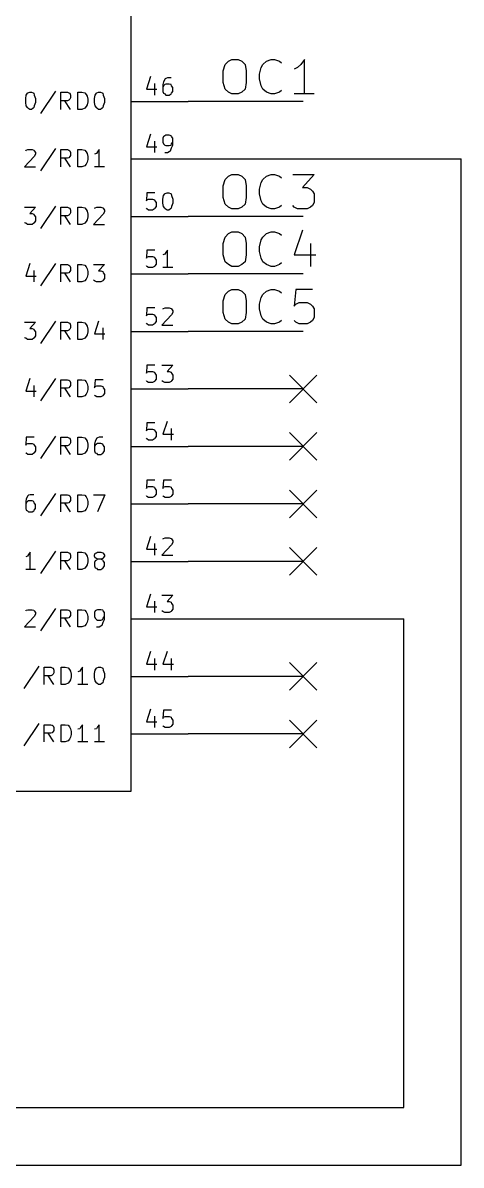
# Model space of a CAD drawing. Extents: x 10 to 287, y -200 to -10.
# Drawn here: x 161.6 to 181, y -159.4 to -108.9 of the extents above; entities that cross this region are included whole.
import ezdxf

# ---------------------------------------------------------------- set-up
doc = ezdxf.new("R2010")
doc.units = 0
doc.header["$MEASUREMENT"] = 0
doc.layers.add('BLACK', color=7, linetype='CONTINUOUS')

msp = doc.modelspace()

# ---------------------------------------------------------------- linework, layer by layer
at = {"layer": 'Black'}
for p, q in [((170.459, -111.049), (170.536, -110.769)), ((170.536, -110.769), (170.688, -110.617)), ((170.688, -110.617), (170.84, -110.541)), ((170.84, -110.541), (171.12, -110.541)), ((171.12, -110.541), (171.272, -110.617)), ((171.272, -110.617), (171.425, -110.769)), ((171.425, -110.769), (171.475, -111.049)), ((172.06, -111.201), (172.136, -110.896)), ((172.136, -110.896), (172.212, -110.769)), ((172.212, -110.769), (172.364, -110.617)), ((172.364, -110.617), (172.568, -110.541)), ((172.568, -110.541), (172.72, -110.541)), ((172.72, -110.541), (172.949, -110.617)), ((172.949, -110.617), (173.025, -110.693)), ((173.736, -110.896), (173.584, -110.973)), ((173.888, -110.769), (173.736, -110.896)), ((174.041, -110.541), (173.888, -110.769)), ((174.041, -112.065), (174.041, -110.541)), ((170.459, -111.557), (170.459, -111.049)), ((171.475, -111.049), (171.475, -111.557)), ((172.06, -111.404), (172.06, -111.201)), ((172.136, -111.709), (172.06, -111.404)), ((170.536, -111.862), (170.459, -111.557)), ((170.688, -111.989), (170.536, -111.862)), ((170.84, -112.065), (170.688, -111.989)), ((171.272, -111.989), (171.12, -112.065)), ((171.425, -111.862), (171.272, -111.989)), ((171.475, -111.557), (171.425, -111.862)), ((172.212, -111.862), (172.136, -111.709)), ((172.364, -111.989), (172.212, -111.862)), ((172.568, -112.065), (172.364, -111.989)), ((172.949, -111.989), (172.72, -112.065)), ((173.025, -111.912), (172.949, -111.989)), ((171.12, -112.065), (170.84, -112.065)), ((172.72, -112.065), (172.568, -112.065)), ((174.473, -112.065), (173.584, -112.065)), ((170.459, -116.129), (170.536, -115.849)), ((170.536, -115.849), (170.688, -115.697)), ((170.688, -115.697), (170.84, -115.621)), ((170.84, -115.621), (171.12, -115.621)), ((171.12, -115.621), (171.272, -115.697)), ((171.272, -115.697), (171.425, -115.849)), ((171.425, -115.849), (171.475, -116.129)), ((172.06, -116.281), (172.136, -115.976)), ((172.136, -115.976), (172.212, -115.849)), ((172.212, -115.849), (172.364, -115.697)), ((172.364, -115.697), (172.568, -115.621)), ((172.568, -115.621), (172.72, -115.621)), ((172.72, -115.621), (172.949, -115.697)), ((172.949, -115.697), (173.025, -115.773)), ((173.533, -115.621), (174.473, -115.621)), ((174.473, -115.621), (173.965, -116.205)), ((170.459, -116.637), (170.459, -116.129)), ((171.475, -116.129), (171.475, -116.637)), ((172.06, -116.484), (172.06, -116.281)), ((172.136, -116.789), (172.06, -116.484)), ((173.965, -116.205), (174.168, -116.205)), ((174.168, -116.205), (174.32, -116.281)), ((174.32, -116.281), (174.396, -116.357)), ((174.396, -116.357), (174.473, -116.484)), ((174.473, -116.484), (174.473, -116.865)), ((170.536, -116.942), (170.459, -116.637)), ((170.688, -117.069), (170.536, -116.942)), ((171.425, -116.942), (171.272, -117.069)), ((171.475, -116.637), (171.425, -116.942)), ((172.212, -116.942), (172.136, -116.789)), ((172.364, -117.069), (172.212, -116.942)), ((173.025, -116.992), (172.949, -117.069)), ((173.584, -117.069), (173.533, -116.992)), ((174.396, -116.992), (174.32, -117.069)), ((174.473, -116.865), (174.396, -116.992)), ((170.84, -117.145), (170.688, -117.069)), ((171.12, -117.145), (170.84, -117.145)), ((171.272, -117.069), (171.12, -117.145)), ((172.568, -117.145), (172.364, -117.069)), ((172.72, -117.145), (172.568, -117.145)), ((172.949, -117.069), (172.72, -117.145)), ((173.736, -117.145), (173.584, -117.069)), ((174.168, -117.145), (173.736, -117.145)), ((174.32, -117.069), (174.168, -117.145)), ((170.459, -118.669), (170.536, -118.389)), ((170.536, -118.389), (170.688, -118.237)), ((170.688, -118.237), (170.84, -118.161)), ((170.84, -118.161), (171.12, -118.161)), ((171.12, -118.161), (171.272, -118.237)), ((171.272, -118.237), (171.425, -118.389)), ((171.425, -118.389), (171.475, -118.669)), ((172.06, -118.821), (172.136, -118.516)), ((172.136, -118.516), (172.212, -118.389)), ((172.212, -118.389), (172.364, -118.237)), ((172.364, -118.237), (172.568, -118.161)), ((172.568, -118.161), (172.72, -118.161)), ((172.72, -118.161), (172.949, -118.237)), ((172.949, -118.237), (173.025, -118.313)), ((173.965, -118.085), (173.584, -119.177)), ((170.459, -119.177), (170.459, -118.669)), ((171.475, -118.669), (171.475, -119.177)), ((172.06, -119.024), (172.06, -118.821)), ((172.136, -119.329), (172.06, -119.024)), ((174.32, -118.669), (174.32, -119.685)), ((170.536, -119.482), (170.459, -119.177)), ((170.688, -119.609), (170.536, -119.482)), ((171.425, -119.482), (171.272, -119.609)), ((171.475, -119.177), (171.425, -119.482)), ((172.212, -119.482), (172.136, -119.329)), ((172.364, -119.609), (172.212, -119.482)), ((173.025, -119.532), (172.949, -119.609)), ((173.584, -119.177), (174.549, -119.177)), ((170.84, -119.685), (170.688, -119.609)), ((171.12, -119.685), (170.84, -119.685)), ((171.272, -119.609), (171.12, -119.685)), ((172.568, -119.685), (172.364, -119.609)), ((172.72, -119.685), (172.568, -119.685)), ((172.949, -119.609), (172.72, -119.685)), ((170.459, -121.209), (170.536, -120.929)), ((170.536, -120.929), (170.688, -120.777)), ((170.688, -120.777), (170.84, -120.701)), ((170.84, -120.701), (171.12, -120.701)), ((171.12, -120.701), (171.272, -120.777)), ((171.272, -120.777), (171.425, -120.929)), ((171.425, -120.929), (171.475, -121.209)), ((172.06, -121.361), (172.136, -121.056)), ((172.136, -121.056), (172.212, -120.929)), ((172.212, -120.929), (172.364, -120.777)), ((172.364, -120.777), (172.568, -120.701)), ((172.568, -120.701), (172.72, -120.701)), ((172.72, -120.701), (172.949, -120.777)), ((172.949, -120.777), (173.025, -120.853)), ((173.66, -120.701), (173.584, -121.437)), ((174.396, -120.701), (173.66, -120.701)), ((170.459, -121.717), (170.459, -121.209)), ((171.475, -121.209), (171.475, -121.717)), ((172.06, -121.564), (172.06, -121.361)), ((172.136, -121.869), (172.06, -121.564)), ((173.584, -121.437), (173.66, -121.361)), ((173.66, -121.361), (173.812, -121.285)), ((173.812, -121.285), (174.168, -121.285)), ((174.168, -121.285), (174.32, -121.361)), ((174.32, -121.361), (174.396, -121.437)), ((174.396, -121.437), (174.473, -121.564)), ((174.473, -121.564), (174.473, -121.945)), ((170.536, -122.022), (170.459, -121.717)), ((170.688, -122.149), (170.536, -122.022)), ((171.425, -122.022), (171.272, -122.149)), ((171.475, -121.717), (171.425, -122.022)), ((172.212, -122.022), (172.136, -121.869)), ((172.364, -122.149), (172.212, -122.022)), ((173.025, -122.072), (172.949, -122.149)), ((173.66, -122.149), (173.584, -122.072)), ((174.396, -122.072), (174.32, -122.149)), ((174.473, -121.945), (174.396, -122.072)), ((170.84, -122.225), (170.688, -122.149)), ((171.12, -122.225), (170.84, -122.225)), ((171.272, -122.149), (171.12, -122.225)), ((172.568, -122.225), (172.364, -122.149)), ((172.72, -122.225), (172.568, -122.225)), ((172.949, -122.149), (172.72, -122.225)), ((173.812, -122.225), (173.66, -122.149)), ((174.168, -122.225), (173.812, -122.225)), ((174.32, -122.149), (174.168, -122.225))]:
    msp.add_line(p, q, dxfattribs=at)
at = {"layer": 'Blue 2'}
for p, q in [((173.38, -124.485), (174.6, -125.705)), ((174.6, -124.485), (173.38, -125.705)), ((173.38, -127.025), (174.6, -128.245)), ((174.6, -127.025), (173.38, -128.245)), ((173.38, -129.565), (174.6, -130.785)), ((174.6, -129.565), (173.38, -130.785)), ((173.38, -132.105), (174.6, -133.325)), ((174.6, -132.105), (173.38, -133.325)), ((173.38, -137.185), (174.6, -138.405)), ((174.6, -137.185), (173.38, -138.405)), ((173.38, -139.725), (174.6, -140.945)), ((174.6, -139.725), (173.38, -140.945))]:
    msp.add_line(p, q, dxfattribs=at)
at = {"layer": 'Cyan 2'}
for p, q in [((161.798, -112.039), (161.823, -112.014)), ((161.823, -112.014), (161.9, -111.989)), ((161.9, -111.989), (161.976, -111.989)), ((161.976, -111.989), (162.052, -112.014)), ((162.052, -112.014), (162.077, -112.039)), ((163.043, -111.938), (162.382, -112.928)), ((163.271, -112.751), (163.271, -111.989)), ((163.271, -111.989), (163.576, -111.989)), ((163.576, -111.989), (163.627, -112.014)), ((163.627, -112.014), (163.678, -112.039)), ((164.033, -112.751), (164.033, -111.989)), ((164.033, -111.989), (164.211, -111.989)), ((164.211, -111.989), (164.338, -112.014)), ((164.338, -112.014), (164.389, -112.09)), ((164.846, -112.039), (164.871, -112.014)), ((164.871, -112.014), (164.948, -111.989)), ((164.948, -111.989), (165.024, -111.989)), ((165.024, -111.989), (165.1, -112.014)), ((165.1, -112.014), (165.125, -112.039)), ((161.722, -112.268), (161.747, -112.116)), ((161.722, -112.446), (161.722, -112.268)), ((161.747, -112.598), (161.722, -112.446)), ((161.747, -112.116), (161.798, -112.039)), ((162.077, -112.039), (162.103, -112.116)), ((162.103, -112.116), (162.154, -112.268)), ((162.154, -112.446), (162.103, -112.598)), ((162.154, -112.268), (162.154, -112.446)), ((163.576, -112.37), (163.271, -112.37)), ((163.703, -112.751), (163.449, -112.37)), ((163.627, -112.344), (163.576, -112.37)), ((163.678, -112.293), (163.627, -112.344)), ((163.678, -112.039), (163.703, -112.116)), ((163.703, -112.243), (163.678, -112.293)), ((163.703, -112.116), (163.703, -112.243)), ((164.389, -112.09), (164.44, -112.166)), ((164.44, -112.166), (164.465, -112.293)), ((164.465, -112.42), (164.44, -112.547)), ((164.465, -112.293), (164.465, -112.42)), ((164.77, -112.268), (164.795, -112.116)), ((164.77, -112.446), (164.77, -112.268)), ((164.795, -112.598), (164.77, -112.446)), ((164.795, -112.116), (164.846, -112.039)), ((165.125, -112.039), (165.151, -112.116)), ((165.151, -112.116), (165.202, -112.268)), ((165.202, -112.446), (165.151, -112.598)), ((165.202, -112.268), (165.202, -112.446)), ((161.798, -112.674), (161.747, -112.598)), ((161.823, -112.7), (161.798, -112.674)), ((161.9, -112.751), (161.823, -112.7)), ((161.976, -112.751), (161.9, -112.751)), ((162.052, -112.7), (161.976, -112.751)), ((162.077, -112.674), (162.052, -112.7)), ((162.103, -112.598), (162.077, -112.674)), ((164.211, -112.751), (164.033, -112.751)), ((164.338, -112.7), (164.211, -112.751)), ((164.389, -112.624), (164.338, -112.7)), ((164.44, -112.547), (164.389, -112.624)), ((164.846, -112.674), (164.795, -112.598)), ((164.871, -112.7), (164.846, -112.674)), ((164.948, -112.751), (164.871, -112.7)), ((165.024, -112.751), (164.948, -112.751)), ((165.1, -112.7), (165.024, -112.751)), ((165.125, -112.674), (165.1, -112.7)), ((165.151, -112.598), (165.125, -112.674)), ((161.747, -114.554), (161.823, -114.529)), ((161.823, -114.529), (162.001, -114.529)), ((162.001, -114.529), (162.077, -114.554)), ((163.043, -114.478), (162.382, -115.468)), ((163.271, -115.291), (163.271, -114.529)), ((163.271, -114.529), (163.576, -114.529)), ((163.576, -114.529), (163.627, -114.554)), ((164.033, -115.291), (164.033, -114.529)), ((164.033, -114.529), (164.211, -114.529)), ((164.211, -114.529), (164.338, -114.554)), ((164.973, -114.529), (164.897, -114.63)), ((164.973, -115.291), (164.973, -114.529)), ((162.103, -114.833), (161.671, -115.291)), ((161.722, -114.579), (161.747, -114.554)), ((162.077, -114.554), (162.103, -114.579)), ((162.103, -114.579), (162.154, -114.656)), ((162.154, -114.732), (162.103, -114.833)), ((162.154, -114.656), (162.154, -114.732)), ((163.576, -114.91), (163.271, -114.91)), ((163.703, -115.291), (163.449, -114.91)), ((163.627, -114.884), (163.576, -114.91)), ((163.627, -114.554), (163.678, -114.579)), ((163.678, -114.833), (163.627, -114.884)), ((163.678, -114.579), (163.703, -114.656)), ((163.703, -114.783), (163.678, -114.833)), ((163.703, -114.656), (163.703, -114.783)), ((164.338, -114.554), (164.389, -114.63)), ((164.389, -114.63), (164.44, -114.706)), ((164.44, -114.706), (164.465, -114.833)), ((164.465, -114.96), (164.44, -115.087)), ((164.465, -114.833), (164.465, -114.96)), ((164.846, -114.706), (164.77, -114.732)), ((164.897, -114.63), (164.846, -114.706)), ((161.671, -115.291), (162.154, -115.291)), ((164.211, -115.291), (164.033, -115.291)), ((164.338, -115.24), (164.211, -115.291)), ((164.389, -115.164), (164.338, -115.24)), ((164.44, -115.087), (164.389, -115.164)), ((165.202, -115.291), (164.77, -115.291)), ((163.043, -117.018), (162.382, -118.008)), ((161.671, -117.069), (162.154, -117.069)), ((162.154, -117.069), (161.9, -117.348)), ((161.9, -117.348), (162.001, -117.348)), ((162.001, -117.348), (162.077, -117.373)), ((162.077, -117.373), (162.103, -117.424)), ((162.103, -117.424), (162.154, -117.5)), ((162.154, -117.5), (162.154, -117.678)), ((163.271, -117.831), (163.271, -117.069)), ((163.271, -117.069), (163.576, -117.069)), ((163.576, -117.45), (163.271, -117.45)), ((163.703, -117.831), (163.449, -117.45)), ((163.576, -117.069), (163.627, -117.094)), ((163.627, -117.424), (163.576, -117.45)), ((163.627, -117.094), (163.678, -117.119)), ((163.678, -117.373), (163.627, -117.424)), ((163.678, -117.119), (163.703, -117.196)), ((163.703, -117.323), (163.678, -117.373)), ((163.703, -117.196), (163.703, -117.323)), ((164.033, -117.831), (164.033, -117.069)), ((164.033, -117.069), (164.211, -117.069)), ((164.211, -117.069), (164.338, -117.094)), ((164.338, -117.094), (164.389, -117.17)), ((164.389, -117.17), (164.44, -117.246)), ((164.44, -117.246), (164.465, -117.373)), ((164.465, -117.5), (164.44, -117.627)), ((164.465, -117.373), (164.465, -117.5)), ((165.151, -117.373), (164.719, -117.831)), ((164.77, -117.119), (164.795, -117.094)), ((164.795, -117.094), (164.871, -117.069)), ((164.871, -117.069), (165.049, -117.069)), ((165.049, -117.069), (165.125, -117.094)), ((165.125, -117.094), (165.151, -117.119)), ((165.151, -117.119), (165.202, -117.196)), ((165.202, -117.272), (165.151, -117.373)), ((165.202, -117.196), (165.202, -117.272)), ((161.722, -117.78), (161.671, -117.754)), ((161.798, -117.831), (161.722, -117.78)), ((162.001, -117.831), (161.798, -117.831)), ((162.077, -117.78), (162.001, -117.831)), ((162.103, -117.754), (162.077, -117.78)), ((162.154, -117.678), (162.103, -117.754)), ((164.211, -117.831), (164.033, -117.831)), ((164.338, -117.78), (164.211, -117.831)), ((164.389, -117.704), (164.338, -117.78)), ((164.44, -117.627), (164.389, -117.704)), ((164.719, -117.831), (165.202, -117.831)), ((161.9, -119.558), (161.722, -120.117)), ((163.043, -119.558), (162.382, -120.548)), ((162.077, -119.863), (162.077, -120.371)), ((163.271, -120.371), (163.271, -119.609)), ((163.271, -119.609), (163.576, -119.609)), ((163.576, -119.99), (163.271, -119.99)), ((163.703, -120.371), (163.449, -119.99)), ((163.576, -119.609), (163.627, -119.634)), ((163.627, -119.964), (163.576, -119.99)), ((163.627, -119.634), (163.678, -119.659)), ((163.678, -119.913), (163.627, -119.964)), ((163.678, -119.659), (163.703, -119.736)), ((163.703, -119.863), (163.678, -119.913)), ((163.703, -119.736), (163.703, -119.863)), ((164.033, -120.371), (164.033, -119.609)), ((164.033, -119.609), (164.211, -119.609)), ((164.211, -119.609), (164.338, -119.634)), ((164.338, -119.634), (164.389, -119.71)), ((164.389, -119.71), (164.44, -119.786)), ((164.44, -119.786), (164.465, -119.913)), ((164.465, -120.04), (164.44, -120.167)), ((164.465, -119.913), (164.465, -120.04)), ((164.719, -119.609), (165.202, -119.609)), ((165.202, -119.609), (164.948, -119.888)), ((164.948, -119.888), (165.049, -119.888)), ((165.049, -119.888), (165.125, -119.913)), ((165.125, -119.913), (165.151, -119.964)), ((165.151, -119.964), (165.202, -120.04)), ((165.202, -120.04), (165.202, -120.218)), ((161.722, -120.117), (162.179, -120.117)), ((164.211, -120.371), (164.033, -120.371)), ((164.338, -120.32), (164.211, -120.371)), ((164.389, -120.244), (164.338, -120.32)), ((164.44, -120.167), (164.389, -120.244)), ((164.77, -120.32), (164.719, -120.294)), ((164.846, -120.371), (164.77, -120.32)), ((165.049, -120.371), (164.846, -120.371)), ((165.125, -120.32), (165.049, -120.371)), ((165.151, -120.294), (165.125, -120.32)), ((165.202, -120.218), (165.151, -120.294)), ((163.043, -122.098), (162.382, -123.088)), ((164.948, -122.098), (164.77, -122.657)), ((161.671, -122.149), (162.154, -122.149)), ((162.154, -122.149), (161.9, -122.428)), ((161.9, -122.428), (162.001, -122.428)), ((162.001, -122.428), (162.077, -122.453)), ((162.077, -122.453), (162.103, -122.504)), ((162.103, -122.504), (162.154, -122.58)), ((162.154, -122.58), (162.154, -122.758)), ((163.271, -122.911), (163.271, -122.149)), ((163.271, -122.149), (163.576, -122.149)), ((163.576, -122.53), (163.271, -122.53)), ((163.703, -122.911), (163.449, -122.53)), ((163.576, -122.149), (163.627, -122.174)), ((163.627, -122.504), (163.576, -122.53)), ((163.627, -122.174), (163.678, -122.199)), ((163.678, -122.453), (163.627, -122.504)), ((163.678, -122.199), (163.703, -122.276)), ((163.703, -122.403), (163.678, -122.453)), ((163.703, -122.276), (163.703, -122.403)), ((164.033, -122.911), (164.033, -122.149)), ((164.033, -122.149), (164.211, -122.149)), ((164.211, -122.149), (164.338, -122.174)), ((164.338, -122.174), (164.389, -122.25)), ((164.389, -122.25), (164.44, -122.326)), ((164.44, -122.326), (164.465, -122.453)), ((164.465, -122.58), (164.44, -122.707)), ((164.465, -122.453), (164.465, -122.58)), ((165.125, -122.403), (165.125, -122.911)), ((161.722, -122.86), (161.671, -122.834)), ((161.798, -122.911), (161.722, -122.86)), ((162.001, -122.911), (161.798, -122.911)), ((162.077, -122.86), (162.001, -122.911)), ((162.103, -122.834), (162.077, -122.86)), ((162.154, -122.758), (162.103, -122.834)), ((164.211, -122.911), (164.033, -122.911)), ((164.338, -122.86), (164.211, -122.911)), ((164.389, -122.784), (164.338, -122.86)), ((164.44, -122.707), (164.389, -122.784)), ((164.77, -122.657), (165.227, -122.657)), ((161.9, -124.638), (161.722, -125.197)), ((162.077, -124.943), (162.077, -125.451)), ((163.043, -124.638), (162.382, -125.628)), ((163.271, -125.451), (163.271, -124.689)), ((163.271, -124.689), (163.576, -124.689)), ((163.576, -125.07), (163.271, -125.07)), ((163.703, -125.451), (163.449, -125.07)), ((163.576, -124.689), (163.627, -124.714)), ((163.627, -125.044), (163.576, -125.07)), ((163.627, -124.714), (163.678, -124.739)), ((163.678, -124.993), (163.627, -125.044)), ((163.678, -124.739), (163.703, -124.816)), ((163.703, -124.943), (163.678, -124.993)), ((163.703, -124.816), (163.703, -124.943)), ((164.033, -125.451), (164.033, -124.689)), ((164.033, -124.689), (164.211, -124.689)), ((164.211, -124.689), (164.338, -124.714)), ((164.338, -124.714), (164.389, -124.79)), ((164.389, -124.79), (164.44, -124.866)), ((164.44, -124.866), (164.465, -124.993)), ((164.465, -125.12), (164.44, -125.247)), ((164.465, -124.993), (164.465, -125.12)), ((164.795, -124.689), (164.77, -125.044)), ((164.77, -125.044), (164.795, -124.993)), ((165.151, -124.689), (164.795, -124.689)), ((164.795, -124.993), (164.871, -124.968)), ((164.871, -124.968), (165.049, -124.968)), ((165.049, -124.968), (165.125, -124.993)), ((165.125, -124.993), (165.151, -125.044)), ((165.151, -125.044), (165.202, -125.12)), ((165.202, -125.12), (165.202, -125.298)), ((161.722, -125.197), (162.179, -125.197)), ((164.211, -125.451), (164.033, -125.451)), ((164.338, -125.4), (164.211, -125.451)), ((164.389, -125.324), (164.338, -125.4)), ((164.44, -125.247), (164.389, -125.324)), ((164.795, -125.4), (164.77, -125.374)), ((164.871, -125.451), (164.795, -125.4)), ((165.049, -125.451), (164.871, -125.451)), ((165.125, -125.4), (165.049, -125.451)), ((165.151, -125.374), (165.125, -125.4)), ((165.202, -125.298), (165.151, -125.374)), ((161.747, -127.229), (161.722, -127.584)), ((161.722, -127.584), (161.747, -127.533)), ((162.103, -127.229), (161.747, -127.229)), ((161.747, -127.533), (161.823, -127.508)), ((161.823, -127.508), (162.001, -127.508)), ((162.001, -127.508), (162.077, -127.533)), ((162.077, -127.533), (162.103, -127.584)), ((162.103, -127.584), (162.154, -127.66)), ((163.043, -127.178), (162.382, -128.168)), ((163.271, -127.991), (163.271, -127.229)), ((163.271, -127.229), (163.576, -127.229)), ((163.576, -127.61), (163.271, -127.61)), ((163.703, -127.991), (163.449, -127.61)), ((163.576, -127.229), (163.627, -127.254)), ((163.627, -127.584), (163.576, -127.61)), ((163.627, -127.254), (163.678, -127.279)), ((163.678, -127.533), (163.627, -127.584)), ((163.678, -127.279), (163.703, -127.356)), ((163.703, -127.483), (163.678, -127.533)), ((163.703, -127.356), (163.703, -127.483)), ((164.033, -127.991), (164.033, -127.229)), ((164.033, -127.229), (164.211, -127.229)), ((164.211, -127.229), (164.338, -127.254)), ((164.338, -127.254), (164.389, -127.33)), ((164.389, -127.33), (164.44, -127.406)), ((164.44, -127.406), (164.465, -127.533)), ((164.465, -127.533), (164.465, -127.66)), ((164.795, -127.406), (164.77, -127.533)), ((164.77, -127.533), (164.77, -127.838)), ((164.795, -127.584), (164.77, -127.66)), ((164.871, -127.279), (164.795, -127.406)), ((164.846, -127.533), (164.795, -127.584)), ((164.897, -127.508), (164.846, -127.533)), ((164.897, -127.254), (164.871, -127.279)), ((164.973, -127.229), (164.897, -127.254)), ((165.049, -127.508), (164.897, -127.508)), ((165.125, -127.229), (164.973, -127.229)), ((165.125, -127.533), (165.049, -127.508)), ((165.151, -127.584), (165.125, -127.533)), ((165.202, -127.66), (165.151, -127.584)), ((161.747, -127.94), (161.722, -127.914)), ((161.823, -127.991), (161.747, -127.94)), ((162.001, -127.991), (161.823, -127.991)), ((162.077, -127.94), (162.001, -127.991)), ((162.103, -127.914), (162.077, -127.94)), ((162.154, -127.838), (162.103, -127.914)), ((162.154, -127.66), (162.154, -127.838)), ((164.211, -127.991), (164.033, -127.991)), ((164.338, -127.94), (164.211, -127.991)), ((164.389, -127.864), (164.338, -127.94)), ((164.44, -127.787), (164.389, -127.864)), ((164.465, -127.66), (164.44, -127.787)), ((164.77, -127.838), (164.795, -127.914)), ((164.795, -127.914), (164.846, -127.94)), ((164.846, -127.94), (164.897, -127.991)), ((164.897, -127.991), (165.049, -127.991)), ((165.049, -127.991), (165.125, -127.94)), ((165.125, -127.94), (165.151, -127.914)), ((165.151, -127.914), (165.202, -127.838)), ((165.202, -127.838), (165.202, -127.66)), ((161.747, -129.946), (161.722, -130.073)), ((161.722, -130.073), (161.722, -130.378)), ((161.747, -130.124), (161.722, -130.2)), ((161.823, -129.819), (161.747, -129.946)), ((161.798, -130.073), (161.747, -130.124)), ((161.849, -130.048), (161.798, -130.073)), ((161.849, -129.794), (161.823, -129.819)), ((161.925, -129.769), (161.849, -129.794)), ((162.001, -130.048), (161.849, -130.048)), ((162.077, -129.769), (161.925, -129.769)), ((162.077, -130.073), (162.001, -130.048)), ((162.103, -130.124), (162.077, -130.073)), ((162.154, -130.2), (162.103, -130.124)), ((163.043, -129.718), (162.382, -130.708)), ((163.271, -130.531), (163.271, -129.769)), ((163.271, -129.769), (163.576, -129.769)), ((163.576, -130.15), (163.271, -130.15)), ((163.703, -130.531), (163.449, -130.15)), ((163.576, -129.769), (163.627, -129.794)), ((163.627, -130.124), (163.576, -130.15)), ((163.627, -129.794), (163.678, -129.819)), ((163.678, -130.073), (163.627, -130.124)), ((163.678, -129.819), (163.703, -129.896)), ((163.703, -130.023), (163.678, -130.073)), ((163.703, -129.896), (163.703, -130.023)), ((164.033, -130.531), (164.033, -129.769)), ((164.033, -129.769), (164.211, -129.769)), ((164.211, -129.769), (164.338, -129.794)), ((164.338, -129.794), (164.389, -129.87)), ((164.389, -129.87), (164.44, -129.946)), ((164.44, -129.946), (164.465, -130.073)), ((164.465, -130.073), (164.465, -130.2)), ((164.719, -129.769), (165.227, -129.769)), ((165.227, -129.769), (164.897, -130.531)), ((161.722, -130.378), (161.747, -130.454)), ((161.747, -130.454), (161.798, -130.48)), ((161.798, -130.48), (161.849, -130.531)), ((161.849, -130.531), (162.001, -130.531)), ((162.001, -130.531), (162.077, -130.48)), ((162.077, -130.48), (162.103, -130.454)), ((162.103, -130.454), (162.154, -130.378)), ((162.154, -130.378), (162.154, -130.2)), ((164.211, -130.531), (164.033, -130.531)), ((164.338, -130.48), (164.211, -130.531)), ((164.389, -130.404), (164.338, -130.48)), ((164.44, -130.327), (164.389, -130.404)), ((164.465, -130.2), (164.44, -130.327)), ((161.798, -132.486), (161.722, -132.512)), ((161.849, -132.41), (161.798, -132.486)), ((161.925, -132.309), (161.849, -132.41)), ((161.925, -133.071), (161.925, -132.309)), ((163.043, -132.258), (162.382, -133.248)), ((163.271, -133.071), (163.271, -132.309)), ((163.271, -132.309), (163.576, -132.309)), ((163.576, -132.69), (163.271, -132.69)), ((163.703, -133.071), (163.449, -132.69)), ((163.576, -132.309), (163.627, -132.334)), ((163.627, -132.664), (163.576, -132.69)), ((163.627, -132.334), (163.678, -132.359)), ((163.678, -132.613), (163.627, -132.664)), ((163.678, -132.359), (163.703, -132.436)), ((163.703, -132.563), (163.678, -132.613)), ((163.703, -132.436), (163.703, -132.563)), ((164.033, -133.071), (164.033, -132.309)), ((164.033, -132.309), (164.211, -132.309)), ((164.211, -132.309), (164.338, -132.334)), ((164.338, -132.334), (164.389, -132.41)), ((164.389, -132.41), (164.44, -132.486)), ((164.44, -132.486), (164.465, -132.613)), ((164.465, -132.613), (164.465, -132.74)), ((164.77, -132.436), (164.795, -132.359)), ((164.77, -132.486), (164.77, -132.436)), ((164.795, -132.563), (164.77, -132.486)), ((164.795, -132.69), (164.77, -132.766)), ((164.795, -132.359), (164.846, -132.334)), ((164.846, -132.588), (164.795, -132.563)), ((164.846, -132.664), (164.795, -132.69)), ((164.846, -132.334), (164.897, -132.309)), ((164.897, -132.613), (164.846, -132.588)), ((164.897, -132.613), (164.846, -132.664)), ((164.897, -132.309), (165.049, -132.309)), ((165.049, -132.613), (164.897, -132.613)), ((165.049, -132.309), (165.125, -132.334)), ((165.125, -132.588), (165.049, -132.613)), ((165.125, -132.664), (165.049, -132.613)), ((165.125, -132.334), (165.151, -132.359)), ((165.151, -132.563), (165.125, -132.588)), ((165.151, -132.69), (165.125, -132.664)), ((165.151, -132.359), (165.202, -132.436)), ((165.202, -132.486), (165.151, -132.563)), ((165.202, -132.766), (165.151, -132.69)), ((165.202, -132.436), (165.202, -132.486)), ((162.154, -133.071), (161.722, -133.071)), ((164.211, -133.071), (164.033, -133.071)), ((164.338, -133.02), (164.211, -133.071)), ((164.389, -132.944), (164.338, -133.02)), ((164.44, -132.867), (164.389, -132.944)), ((164.465, -132.74), (164.44, -132.867)), ((164.77, -132.766), (164.77, -132.918)), ((164.77, -132.918), (164.795, -132.994)), ((164.795, -132.994), (164.846, -133.02)), ((164.846, -133.02), (164.897, -133.071)), ((164.897, -133.071), (165.049, -133.071)), ((165.049, -133.071), (165.125, -133.02)), ((165.125, -133.02), (165.151, -132.994)), ((165.151, -132.994), (165.202, -132.918)), ((165.202, -132.918), (165.202, -132.766)), ((162.103, -135.153), (161.671, -135.611)), ((161.722, -134.899), (161.747, -134.874)), ((161.747, -134.874), (161.823, -134.849)), ((161.823, -134.849), (162.001, -134.849)), ((162.001, -134.849), (162.077, -134.874)), ((162.077, -134.874), (162.103, -134.899)), ((162.103, -134.899), (162.154, -134.976)), ((162.154, -135.052), (162.103, -135.153)), ((162.154, -134.976), (162.154, -135.052)), ((163.043, -134.798), (162.382, -135.788)), ((163.271, -135.611), (163.271, -134.849)), ((163.271, -134.849), (163.576, -134.849)), ((163.576, -134.849), (163.627, -134.874)), ((163.627, -135.204), (163.576, -135.23)), ((163.627, -134.874), (163.678, -134.899)), ((163.678, -135.153), (163.627, -135.204)), ((163.678, -134.899), (163.703, -134.976)), ((163.703, -135.103), (163.678, -135.153)), ((163.703, -134.976), (163.703, -135.103)), ((164.033, -135.611), (164.033, -134.849)), ((164.033, -134.849), (164.211, -134.849)), ((164.211, -134.849), (164.338, -134.874)), ((164.338, -134.874), (164.389, -134.95)), ((164.389, -134.95), (164.44, -135.026)), ((164.44, -135.026), (164.465, -135.153)), ((164.465, -135.153), (164.465, -135.28)), ((164.795, -134.899), (164.77, -134.976)), ((164.77, -134.976), (164.77, -135.153)), ((164.77, -135.153), (164.795, -135.23)), ((164.846, -134.874), (164.795, -134.899)), ((164.897, -134.849), (164.846, -134.874)), ((165.049, -134.849), (164.897, -134.849)), ((165.125, -134.874), (165.049, -134.849)), ((165.151, -134.899), (165.125, -134.874)), ((165.202, -134.976), (165.151, -134.899)), ((165.151, -135.23), (165.202, -135.153)), ((165.202, -135.28), (165.202, -134.976)), ((161.671, -135.611), (162.154, -135.611)), ((163.576, -135.23), (163.271, -135.23)), ((163.703, -135.611), (163.449, -135.23)), ((164.211, -135.611), (164.033, -135.611)), ((164.338, -135.56), (164.211, -135.611)), ((164.389, -135.484), (164.338, -135.56)), ((164.44, -135.407), (164.389, -135.484)), ((164.465, -135.28), (164.44, -135.407)), ((164.795, -135.23), (164.846, -135.28)), ((164.846, -135.28), (164.897, -135.306)), ((164.846, -135.611), (164.973, -135.611)), ((164.897, -135.306), (165.049, -135.306)), ((164.973, -135.611), (165.049, -135.56)), ((165.049, -135.306), (165.125, -135.28)), ((165.049, -135.56), (165.1, -135.534)), ((165.1, -135.534), (165.151, -135.407)), ((165.125, -135.28), (165.151, -135.23)), ((165.151, -135.407), (165.202, -135.28)), ((162.306, -137.338), (161.646, -138.328)), ((162.535, -138.151), (162.535, -137.389)), ((162.535, -137.389), (162.839, -137.389)), ((162.839, -137.389), (162.89, -137.414)), ((162.89, -137.744), (162.839, -137.77)), ((162.89, -137.414), (162.941, -137.439)), ((162.941, -137.693), (162.89, -137.744)), ((162.941, -137.439), (162.966, -137.516)), ((162.966, -137.643), (162.941, -137.693)), ((162.966, -137.516), (162.966, -137.643)), ((163.297, -138.151), (163.297, -137.389)), ((163.297, -137.389), (163.474, -137.389)), ((163.474, -137.389), (163.601, -137.414)), ((163.601, -137.414), (163.652, -137.49)), ((163.652, -137.49), (163.703, -137.566)), ((163.703, -137.566), (163.728, -137.693)), ((163.728, -137.693), (163.728, -137.82)), ((164.109, -137.566), (164.033, -137.592)), ((164.16, -137.49), (164.109, -137.566)), ((164.236, -137.389), (164.16, -137.49)), ((164.236, -138.151), (164.236, -137.389)), ((164.77, -137.668), (164.795, -137.516)), ((164.77, -137.846), (164.77, -137.668)), ((164.795, -137.516), (164.846, -137.439)), ((164.846, -137.439), (164.871, -137.414)), ((164.871, -137.414), (164.948, -137.389)), ((164.948, -137.389), (165.024, -137.389)), ((165.024, -137.389), (165.1, -137.414)), ((165.1, -137.414), (165.125, -137.439)), ((165.125, -137.439), (165.151, -137.516)), ((165.151, -137.516), (165.202, -137.668)), ((165.202, -137.668), (165.202, -137.846)), ((162.839, -137.77), (162.535, -137.77)), ((162.966, -138.151), (162.712, -137.77)), ((163.474, -138.151), (163.297, -138.151)), ((163.601, -138.1), (163.474, -138.151)), ((163.652, -138.024), (163.601, -138.1)), ((163.703, -137.947), (163.652, -138.024)), ((163.728, -137.82), (163.703, -137.947)), ((164.465, -138.151), (164.033, -138.151)), ((164.795, -137.998), (164.77, -137.846)), ((164.846, -138.074), (164.795, -137.998)), ((164.871, -138.1), (164.846, -138.074)), ((164.948, -138.151), (164.871, -138.1)), ((165.024, -138.151), (164.948, -138.151)), ((165.1, -138.1), (165.024, -138.151)), ((165.125, -138.074), (165.1, -138.1)), ((165.151, -137.998), (165.125, -138.074)), ((165.202, -137.846), (165.151, -137.998)), ((162.306, -139.878), (161.646, -140.868)), ((162.535, -140.691), (162.535, -139.929)), ((162.535, -139.929), (162.839, -139.929)), ((162.839, -139.929), (162.89, -139.954)), ((162.89, -139.954), (162.941, -139.979)), ((162.941, -140.233), (162.89, -140.284)), ((162.941, -139.979), (162.966, -140.056)), ((162.966, -140.183), (162.941, -140.233)), ((162.966, -140.056), (162.966, -140.183)), ((163.297, -140.691), (163.297, -139.929)), ((163.297, -139.929), (163.474, -139.929)), ((163.474, -139.929), (163.601, -139.954)), ((163.601, -139.954), (163.652, -140.03)), ((163.652, -140.03), (163.703, -140.106)), ((163.703, -140.106), (163.728, -140.233)), ((163.728, -140.233), (163.728, -140.36)), ((164.109, -140.106), (164.033, -140.132)), ((164.16, -140.03), (164.109, -140.106)), ((164.236, -139.929), (164.16, -140.03)), ((164.236, -140.691), (164.236, -139.929)), ((164.846, -140.106), (164.77, -140.132)), ((164.897, -140.03), (164.846, -140.106)), ((164.973, -139.929), (164.897, -140.03)), ((164.973, -140.691), (164.973, -139.929)), ((162.839, -140.31), (162.535, -140.31)), ((162.966, -140.691), (162.712, -140.31)), ((162.89, -140.284), (162.839, -140.31)), ((163.474, -140.691), (163.297, -140.691)), ((163.601, -140.64), (163.474, -140.691)), ((163.652, -140.564), (163.601, -140.64)), ((163.703, -140.487), (163.652, -140.564)), ((163.728, -140.36), (163.703, -140.487)), ((164.465, -140.691), (164.033, -140.691)), ((165.202, -140.691), (164.77, -140.691))]:
    msp.add_line(p, q, dxfattribs=at)
at = {"layer": 'Green 2'}
for p, q in [((173.99, -112.395), (168.91, -112.395)), ((168.91, -114.935), (180.975, -114.935)), ((180.975, -159.385), (180.975, -114.935)), ((173.99, -117.475), (168.91, -117.475)), ((173.99, -120.015), (168.91, -120.015)), ((173.99, -122.555), (168.91, -122.555)), ((173.99, -125.095), (168.91, -125.095)), ((173.99, -127.635), (168.91, -127.635)), ((173.99, -130.175), (168.91, -130.175)), ((173.99, -132.715), (168.91, -132.715)), ((168.91, -135.255), (178.435, -135.255)), ((178.435, -156.845), (178.435, -135.255)), ((173.99, -137.795), (168.91, -137.795)), ((173.99, -140.335), (168.91, -140.335)), ((88.265, -156.845), (178.435, -156.845)), ((62.865, -159.385), (180.975, -159.385))]:
    msp.add_line(p, q, dxfattribs=at)
at = {"layer": 'Red 2'}
for p, q in [((166.37, -48.895), (166.37, -142.875)), ((167.234, -111.303), (167.056, -111.862)), ((167.894, -111.404), (167.818, -111.531)), ((167.919, -111.379), (167.894, -111.404)), ((167.996, -111.354), (167.919, -111.379)), ((168.148, -111.354), (167.996, -111.354)), ((167.056, -111.862), (167.513, -111.862)), ((167.411, -111.608), (167.411, -112.116)), ((167.818, -111.531), (167.792, -111.658)), ((167.792, -111.658), (167.792, -111.963)), ((167.818, -111.709), (167.792, -111.785)), ((167.792, -111.963), (167.818, -112.039)), ((167.869, -111.658), (167.818, -111.709)), ((167.919, -111.633), (167.869, -111.658)), ((168.072, -111.633), (167.919, -111.633)), ((168.148, -111.658), (168.072, -111.633)), ((168.173, -111.709), (168.148, -111.658)), ((168.224, -111.785), (168.173, -111.709)), ((168.173, -112.039), (168.224, -111.963)), ((168.224, -111.963), (168.224, -111.785)), ((166.37, -112.395), (168.91, -112.395)), ((167.818, -112.039), (167.869, -112.065)), ((167.869, -112.065), (167.919, -112.116)), ((167.919, -112.116), (168.072, -112.116)), ((168.072, -112.116), (168.148, -112.065)), ((168.148, -112.065), (168.173, -112.039)), ((167.234, -113.843), (167.056, -114.402)), ((167.818, -113.944), (167.792, -114.021)), ((167.792, -114.021), (167.792, -114.198)), ((167.869, -113.919), (167.818, -113.944)), ((167.919, -113.894), (167.869, -113.919)), ((168.072, -113.894), (167.919, -113.894)), ((168.148, -113.919), (168.072, -113.894)), ((168.173, -113.944), (168.148, -113.919)), ((168.224, -114.021), (168.173, -113.944)), ((168.224, -114.325), (168.224, -114.021)), ((167.056, -114.402), (167.513, -114.402)), ((167.411, -114.148), (167.411, -114.656)), ((167.792, -114.198), (167.818, -114.275)), ((167.818, -114.275), (167.869, -114.325)), ((167.869, -114.325), (167.919, -114.351)), ((167.919, -114.351), (168.072, -114.351)), ((168.072, -114.351), (168.148, -114.325)), ((168.123, -114.579), (168.173, -114.452)), ((168.148, -114.325), (168.173, -114.275)), ((168.173, -114.275), (168.224, -114.198)), ((168.173, -114.452), (168.224, -114.325)), ((166.37, -114.935), (168.91, -114.935)), ((167.869, -114.656), (167.996, -114.656)), ((167.996, -114.656), (168.072, -114.605)), ((168.072, -114.605), (168.123, -114.579)), ((167.081, -116.434), (167.056, -116.789)), ((167.437, -116.434), (167.081, -116.434)), ((167.818, -116.561), (167.869, -116.484)), ((167.869, -116.484), (167.894, -116.459)), ((167.894, -116.459), (167.97, -116.434)), ((167.97, -116.434), (168.046, -116.434)), ((168.046, -116.434), (168.123, -116.459)), ((168.123, -116.459), (168.148, -116.484)), ((168.148, -116.484), (168.173, -116.561)), ((167.056, -116.789), (167.081, -116.738)), ((167.081, -116.738), (167.157, -116.713)), ((167.157, -116.713), (167.335, -116.713)), ((167.335, -116.713), (167.411, -116.738)), ((167.411, -116.738), (167.437, -116.789)), ((167.437, -116.789), (167.488, -116.865)), ((167.488, -117.043), (167.437, -117.119)), ((167.488, -116.865), (167.488, -117.043)), ((167.792, -116.713), (167.818, -116.561)), ((167.792, -116.891), (167.792, -116.713)), ((167.818, -117.043), (167.792, -116.891)), ((167.869, -117.119), (167.818, -117.043)), ((168.173, -117.043), (168.148, -117.119)), ((168.173, -116.561), (168.224, -116.713)), ((168.224, -116.891), (168.173, -117.043)), ((168.224, -116.713), (168.224, -116.891)), ((166.37, -117.475), (168.91, -117.475)), ((167.081, -117.145), (167.056, -117.119)), ((167.157, -117.196), (167.081, -117.145)), ((167.335, -117.196), (167.157, -117.196)), ((167.411, -117.145), (167.335, -117.196)), ((167.437, -117.119), (167.411, -117.145)), ((167.894, -117.145), (167.869, -117.119)), ((167.97, -117.196), (167.894, -117.145)), ((168.046, -117.196), (167.97, -117.196)), ((168.123, -117.145), (168.046, -117.196)), ((168.148, -117.119), (168.123, -117.145)), ((167.081, -118.974), (167.056, -119.329)), ((167.437, -118.974), (167.081, -118.974)), ((167.919, -119.075), (167.869, -119.151)), ((167.996, -118.974), (167.919, -119.075)), ((167.996, -119.736), (167.996, -118.974)), ((167.056, -119.329), (167.081, -119.278)), ((167.081, -119.278), (167.157, -119.253)), ((167.157, -119.253), (167.335, -119.253)), ((167.335, -119.253), (167.411, -119.278)), ((167.411, -119.278), (167.437, -119.329)), ((167.437, -119.329), (167.488, -119.405)), ((167.488, -119.583), (167.437, -119.659)), ((167.488, -119.405), (167.488, -119.583)), ((167.869, -119.151), (167.792, -119.177)), ((166.37, -120.015), (168.91, -120.015)), ((167.081, -119.685), (167.056, -119.659)), ((167.157, -119.736), (167.081, -119.685)), ((167.335, -119.736), (167.157, -119.736)), ((167.411, -119.685), (167.335, -119.736)), ((167.437, -119.659), (167.411, -119.685)), ((168.224, -119.736), (167.792, -119.736)), ((167.081, -121.514), (167.056, -121.869)), ((167.437, -121.514), (167.081, -121.514)), ((167.792, -121.564), (167.818, -121.539)), ((167.818, -121.539), (167.894, -121.514)), ((167.894, -121.514), (168.072, -121.514)), ((168.072, -121.514), (168.148, -121.539)), ((168.148, -121.539), (168.173, -121.564)), ((168.173, -121.564), (168.224, -121.641)), ((167.056, -121.869), (167.081, -121.818)), ((167.081, -121.818), (167.157, -121.793)), ((167.157, -121.793), (167.335, -121.793)), ((167.335, -121.793), (167.411, -121.818)), ((167.411, -121.818), (167.437, -121.869)), ((167.437, -121.869), (167.488, -121.945)), ((167.488, -121.945), (167.488, -122.123)), ((168.173, -121.818), (167.742, -122.276)), ((168.224, -121.717), (168.173, -121.818)), ((168.224, -121.641), (168.224, -121.717)), ((166.37, -122.555), (168.91, -122.555)), ((167.081, -122.225), (167.056, -122.199)), ((167.157, -122.276), (167.081, -122.225)), ((167.335, -122.276), (167.157, -122.276)), ((167.411, -122.225), (167.335, -122.276)), ((167.437, -122.199), (167.411, -122.225)), ((167.488, -122.123), (167.437, -122.199)), ((167.742, -122.276), (168.224, -122.276)), ((167.081, -124.054), (167.056, -124.409)), ((167.437, -124.054), (167.081, -124.054)), ((167.742, -124.054), (168.224, -124.054)), ((168.224, -124.054), (167.97, -124.333)), ((167.056, -124.409), (167.081, -124.358)), ((167.081, -124.358), (167.157, -124.333)), ((167.157, -124.333), (167.335, -124.333)), ((167.335, -124.333), (167.411, -124.358)), ((167.411, -124.358), (167.437, -124.409)), ((167.437, -124.409), (167.488, -124.485)), ((167.488, -124.485), (167.488, -124.663)), ((167.97, -124.333), (168.072, -124.333)), ((168.072, -124.333), (168.148, -124.358)), ((168.148, -124.358), (168.173, -124.409)), ((168.173, -124.409), (168.224, -124.485)), ((168.224, -124.485), (168.224, -124.663)), ((166.37, -125.095), (168.91, -125.095)), ((167.081, -124.765), (167.056, -124.739)), ((167.157, -124.816), (167.081, -124.765)), ((167.335, -124.816), (167.157, -124.816)), ((167.411, -124.765), (167.335, -124.816)), ((167.437, -124.739), (167.411, -124.765)), ((167.488, -124.663), (167.437, -124.739)), ((167.792, -124.765), (167.742, -124.739)), ((167.869, -124.816), (167.792, -124.765)), ((168.072, -124.816), (167.869, -124.816)), ((168.148, -124.765), (168.072, -124.816)), ((168.173, -124.739), (168.148, -124.765)), ((168.224, -124.663), (168.173, -124.739)), ((167.081, -126.594), (167.056, -126.949)), ((167.437, -126.594), (167.081, -126.594)), ((167.97, -126.543), (167.792, -127.102)), ((167.056, -126.949), (167.081, -126.898)), ((167.081, -126.898), (167.157, -126.873)), ((167.157, -126.873), (167.335, -126.873)), ((167.335, -126.873), (167.411, -126.898)), ((167.411, -126.898), (167.437, -126.949)), ((167.437, -126.949), (167.488, -127.025)), ((167.488, -127.025), (167.488, -127.203)), ((167.792, -127.102), (168.25, -127.102)), ((168.148, -126.848), (168.148, -127.356)), ((166.37, -127.635), (168.91, -127.635)), ((167.081, -127.305), (167.056, -127.279)), ((167.157, -127.356), (167.081, -127.305)), ((167.335, -127.356), (167.157, -127.356)), ((167.411, -127.305), (167.335, -127.356)), ((167.437, -127.279), (167.411, -127.305)), ((167.488, -127.203), (167.437, -127.279)), ((167.081, -129.134), (167.056, -129.489)), ((167.437, -129.134), (167.081, -129.134)), ((167.818, -129.134), (167.792, -129.489)), ((168.173, -129.134), (167.818, -129.134)), ((167.056, -129.489), (167.081, -129.438)), ((167.081, -129.438), (167.157, -129.413)), ((167.157, -129.413), (167.335, -129.413)), ((167.335, -129.413), (167.411, -129.438)), ((167.411, -129.438), (167.437, -129.489)), ((167.437, -129.489), (167.488, -129.565)), ((167.488, -129.565), (167.488, -129.743)), ((167.792, -129.489), (167.818, -129.438)), ((167.818, -129.438), (167.894, -129.413)), ((167.894, -129.413), (168.072, -129.413)), ((168.072, -129.413), (168.148, -129.438)), ((168.148, -129.438), (168.173, -129.489)), ((168.173, -129.489), (168.224, -129.565)), ((168.224, -129.565), (168.224, -129.743)), ((166.37, -130.175), (168.91, -130.175)), ((167.081, -129.845), (167.056, -129.819)), ((167.157, -129.896), (167.081, -129.845)), ((167.335, -129.896), (167.157, -129.896)), ((167.411, -129.845), (167.335, -129.896)), ((167.437, -129.819), (167.411, -129.845)), ((167.488, -129.743), (167.437, -129.819)), ((167.818, -129.845), (167.792, -129.819)), ((167.894, -129.896), (167.818, -129.845)), ((168.072, -129.896), (167.894, -129.896)), ((168.148, -129.845), (168.072, -129.896)), ((168.173, -129.819), (168.148, -129.845)), ((168.224, -129.743), (168.173, -129.819)), ((167.234, -131.623), (167.056, -132.182)), ((167.818, -131.699), (167.894, -131.674)), ((167.894, -131.674), (168.072, -131.674)), ((168.072, -131.674), (168.148, -131.699)), ((167.056, -132.182), (167.513, -132.182)), ((167.411, -131.928), (167.411, -132.436)), ((168.173, -131.978), (167.742, -132.436)), ((167.792, -131.724), (167.818, -131.699)), ((168.148, -131.699), (168.173, -131.724)), ((168.173, -131.724), (168.224, -131.801)), ((168.224, -131.877), (168.173, -131.978)), ((168.224, -131.801), (168.224, -131.877)), ((167.742, -132.436), (168.224, -132.436)), ((166.37, -132.715), (168.91, -132.715)), ((167.234, -134.163), (167.056, -134.722)), ((167.742, -134.214), (168.224, -134.214)), ((168.224, -134.214), (167.97, -134.493)), ((167.411, -134.468), (167.411, -134.976)), ((167.97, -134.493), (168.072, -134.493)), ((168.072, -134.493), (168.148, -134.518)), ((168.148, -134.518), (168.173, -134.569)), ((168.173, -134.569), (168.224, -134.645)), ((168.224, -134.645), (168.224, -134.823)), ((167.056, -134.722), (167.513, -134.722)), ((167.792, -134.925), (167.742, -134.899)), ((167.869, -134.976), (167.792, -134.925)), ((168.072, -134.976), (167.869, -134.976)), ((168.148, -134.925), (168.072, -134.976)), ((168.173, -134.899), (168.148, -134.925)), ((168.224, -134.823), (168.173, -134.899)), ((166.37, -135.255), (168.91, -135.255)), ((167.234, -136.703), (167.056, -137.262)), ((167.97, -136.703), (167.792, -137.262)), ((167.411, -137.008), (167.411, -137.516)), ((168.148, -137.008), (168.148, -137.516)), ((167.056, -137.262), (167.513, -137.262)), ((167.792, -137.262), (168.25, -137.262)), ((166.37, -137.795), (168.91, -137.795)), ((167.234, -139.243), (167.056, -139.802)), ((167.411, -139.548), (167.411, -140.056)), ((167.818, -139.294), (167.792, -139.649)), ((167.792, -139.649), (167.818, -139.598)), ((168.173, -139.294), (167.818, -139.294)), ((167.818, -139.598), (167.894, -139.573)), ((167.894, -139.573), (168.072, -139.573)), ((168.072, -139.573), (168.148, -139.598)), ((168.148, -139.598), (168.173, -139.649)), ((168.173, -139.649), (168.224, -139.725)), ((168.224, -139.725), (168.224, -139.903)), ((167.056, -139.802), (167.513, -139.802)), ((167.818, -140.005), (167.792, -139.979)), ((167.894, -140.056), (167.818, -140.005)), ((168.072, -140.056), (167.894, -140.056)), ((168.148, -140.005), (168.072, -140.056)), ((168.173, -139.979), (168.148, -140.005)), ((168.224, -139.903), (168.173, -139.979)), ((166.37, -140.335), (168.91, -140.335)), ((166.37, -142.875), (106.68, -142.875))]:
    msp.add_line(p, q, dxfattribs=at)

doc.saveas('drawing.dxf')
